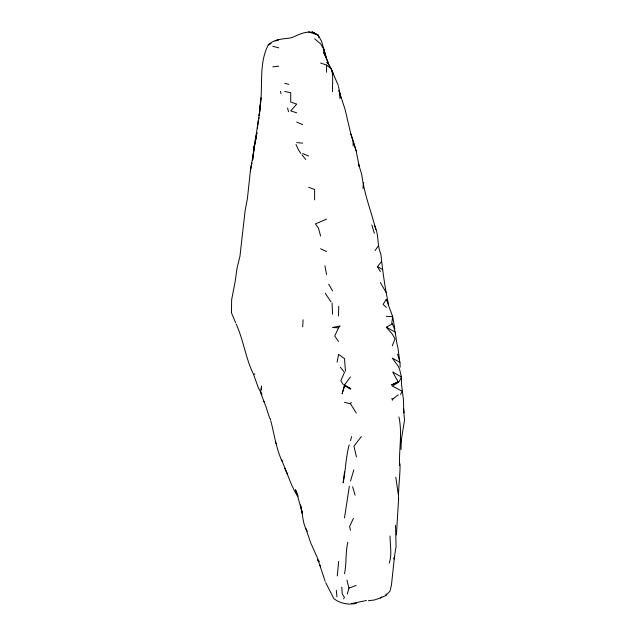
<?xml version="1.0" encoding="UTF-8"?>
<svg xmlns="http://www.w3.org/2000/svg" width="636" height="636" viewBox="0 0 636 636"><rect width="100%" height="100%" fill="white"/><g stroke="black" fill="none" stroke-linecap="round" stroke-linejoin="round"><path stroke-width="0.95" d="M326.57 72.266L326.57 65.071L320.6 63.028M332.549 91.703C331.992 81.678 335.291 69.825 326.57 62.288M399.567 465.608C398.915 449.366 402.469 432.949 398.899 416.938M401.03 449.461L401.213 438.967M338.519 315.973L338.734 306.314M392.285 315.647L392.682 316.768L391.784 323.152C396.379 330.513 395.401 339.25 397.85 347.351L399.662 360.572M400.036 463.835C400.243 475.768 398.2 487.629 398.557 499.514M388.675 304.827C384.923 288.124 382.705 271.151 380.877 254.146C376.758 244.987 379.271 234.438 374.365 225.287M398.589 499.165L396.411 534.908M260.617 102.555C262.7 83.276 259.091 62.741 268.265 44.886C274.466 38.685 283.664 39.146 291.654 37.691C300.264 34.113 309.255 28.652 318.087 35.163L321.522 41.141L326.204 57.645L329.583 66.486M260.609 102.833L260.855 97.88L259.273 115.577L259.758 111.069M302.68 326.888L303.078 319.757M400.608 394.519L402.095 391.188L392.285 386.052L398.573 382.252L398.263 381.536L391.418 385.026L398.223 382.101L392.698 371.965L401.419 377.005L401.491 383.937L403.439 399.782L403.852 412.899L403.534 409.393M328.558 63.608L323.764 52.573L324.002 49.473L320.6 43.828L314.621 38.82M362.949 188.614L363.482 182.643M338.662 561.35L337.279 575.946M250.385 170.83L251.776 163.126L250.385 170.83L247.428 198.416L245.099 210.866L239.963 256.197L237.005 268.281L235.248 281.064L231.647 299.683L231.464 312.817L235.622 322.667M259.965 109.082L260.434 104.415M259.893 109.034L260.402 104.606M259.114 115.49L260.498 103.811M261.181 389.534L261.611 385.965L260.585 392.579L266.826 409.059M257.286 128.226L258.86 117.644L255.195 140.818L256.952 132.542L254.09 147.075L252.627 160.026L254.718 144.714M344.497 517.887L349.347 486.198M251.244 166.131L254.702 144.587M258.24 121.874L259.854 110.171M400.831 442.68L404.528 420.181L403.51 408.606M344.497 471.96L343.162 482.875C345.682 470.37 345.738 457.371 349.188 444.898M347.876 542.238C345.269 552.589 346.755 563.361 344.489 573.744M337.104 362.202L338.519 354.832M255.402 140.938L254.09 147.075L255.942 138.592M255.6 140.063L256.57 135.699M389.224 563.114C392.221 554.298 389.987 545.052 390.067 536.005M347.288 594.088L348.941 588.149L346.954 580.104M350.468 440.629L351.676 436.566M350.468 481.126L353.862 469.797M368.395 600.734L374.365 600.002L380.344 597.983L385.742 595.598L386.314 593.952M392.285 345.833L395.012 338.813L392.285 334.123L386.314 327.222L392.285 323.875M338.519 327.802L332.549 327.484L340.141 325.95L338.519 327.802L334.735 335.975L338.519 341.46M353.401 518.348L349.609 526.449L350.468 530.289M399.289 381.481L401.419 377.005L399.535 369.015L398.263 366.241L392.285 358.108L399.965 362.361L400.139 367.195M356.271 413.018L350.468 403.741L351.239 402.326M392.285 400.235L393.016 398.899L398.263 394.805M386.203 299.357L383.15 304.366L386.314 307.458M375.081 250.6L378.094 246.259M343.551 598.834L344.489 597.546L342.224 593.785L341.802 587.131M350.468 376.989L344.497 384.875L342.112 393.803L344.76 385.678L344.497 384.875L350.81 388.779L344.76 385.678L350.468 389.129M361.296 436.614L353.958 446.178L356.446 456.99M380.336 271.54L377.45 266.587L381.33 261.921M385.742 595.598L389.979 591.146L391.442 585.096L394.471 556.723L394.105 559.036L396.069 546.372L395.52 525.36M380.344 597.983L381.831 596.838M270.833 43.407L268.265 44.886L270.888 43.558M277.026 40.465L278.775 39.583L275.157 41.07M236.099 323.939C243.628 340.236 245.56 358.394 253.605 374.445L254.877 373.841M326.57 219.174L315.416 223.872L318.461 228.093L320.6 236.059M348.941 588.149L356.12 585.39M366.408 600.519L351.684 603.524M270.864 421.143C274.521 435.135 276.278 449.302 282.662 462.611C287.75 473.923 290.978 486.143 297.887 496.581M356.438 603.318C348.711 605.106 340.141 603.58 333.86 598.619L325.68 582.648M272.804 66.859L278.775 66.152M391.49 398.859L393.016 398.899M386.314 316.299L392.682 316.768L394.829 328.868M296.702 142.607L302.672 143.14M284.753 91.489L290.724 92.737L290.724 101.991L296.702 104.113L290.724 110.855L296.702 112.842M344.497 402.31L350.468 403.741M284.753 83.292L288.911 84.397M272.804 46.253L278.775 47.867M308.651 31.8L318.087 35.163L319.041 37.564M308.651 187.262L314.621 189.528L314.621 199.879M302.672 153.57L308.651 156.051M296.702 122.072L302.672 124.656M320.6 248.748L326.57 251.522M386.314 327.222L395.481 332.183M314.621 33.334L311.958 31.8L318.087 35.163L318.763 36.888M377.45 266.587L382.8 269.672M338.654 354.403L344.497 358.632L345.467 371.162M326.57 65.071L331.253 68.95L332.549 71.971M320.6 566.97L317.722 559.648L319.081 561.079M340.324 367.234L344.489 372.299L340.856 380.726L343.345 384.86M301.989 154.826L305.773 159.541M261.945 394.71L258.073 387.133L253.605 374.445M330.974 301.838L325.219 293.18M300.796 153.348L298.499 149.945L296.01 144.483M263.455 400.823L264.497 402.381M281.327 459.43L282.789 461.617M317.722 559.648L319.161 561.827M275.285 442.147L276.286 443.697M380.336 282.503L386.132 292.504M328.717 284.26L332.549 290.875M386.267 299.27L392.595 316.362M302.275 513.379L300.47 504.976C303.062 513.681 302.124 523.348 307.283 531.235M317.817 558.79L310.742 542.977L305.924 528.818M338.519 90.67L339.799 93.079L339.847 98.477M323.764 52.573L326.212 57.645L324.002 49.473M287.273 473.756L284.713 468.287M332.549 72.091L338.32 85.566M298.053 495.651L295.462 489.72L297.465 495.46M397.58 354.093L399.965 362.361M325.131 581.296L319.86 565.309M331.253 68.95L333.542 74.523M266.889 409.64L269.696 418.226M356.16 150.819L350.873 133.965L356.16 150.819L359.157 166.346L358.442 163.619L361.781 174.757C364.102 193.59 371.058 211.2 375.82 229.469M339.425 91.823L345.237 110.02L350.73 133.584M371.829 224.874L374.365 233.34M352.59 486.779L355.095 495.118M297.783 496.525L302.235 512.894M280.42 91.393L281.048 93.651M270.181 418.504L270.634 420.261M287.583 107.953L288.498 111.753M338.519 86.528L340.761 97.944M324.893 265.769L326.57 274.577M395.799 477.231L398.263 494.49M336.301 590.303L336.945 596.838M332.072 303.014L332.541 314.152M353.052 142.122L353.187 145.962M260.855 392.213L260.585 392.579L260.855 392.213"/></g></svg>
